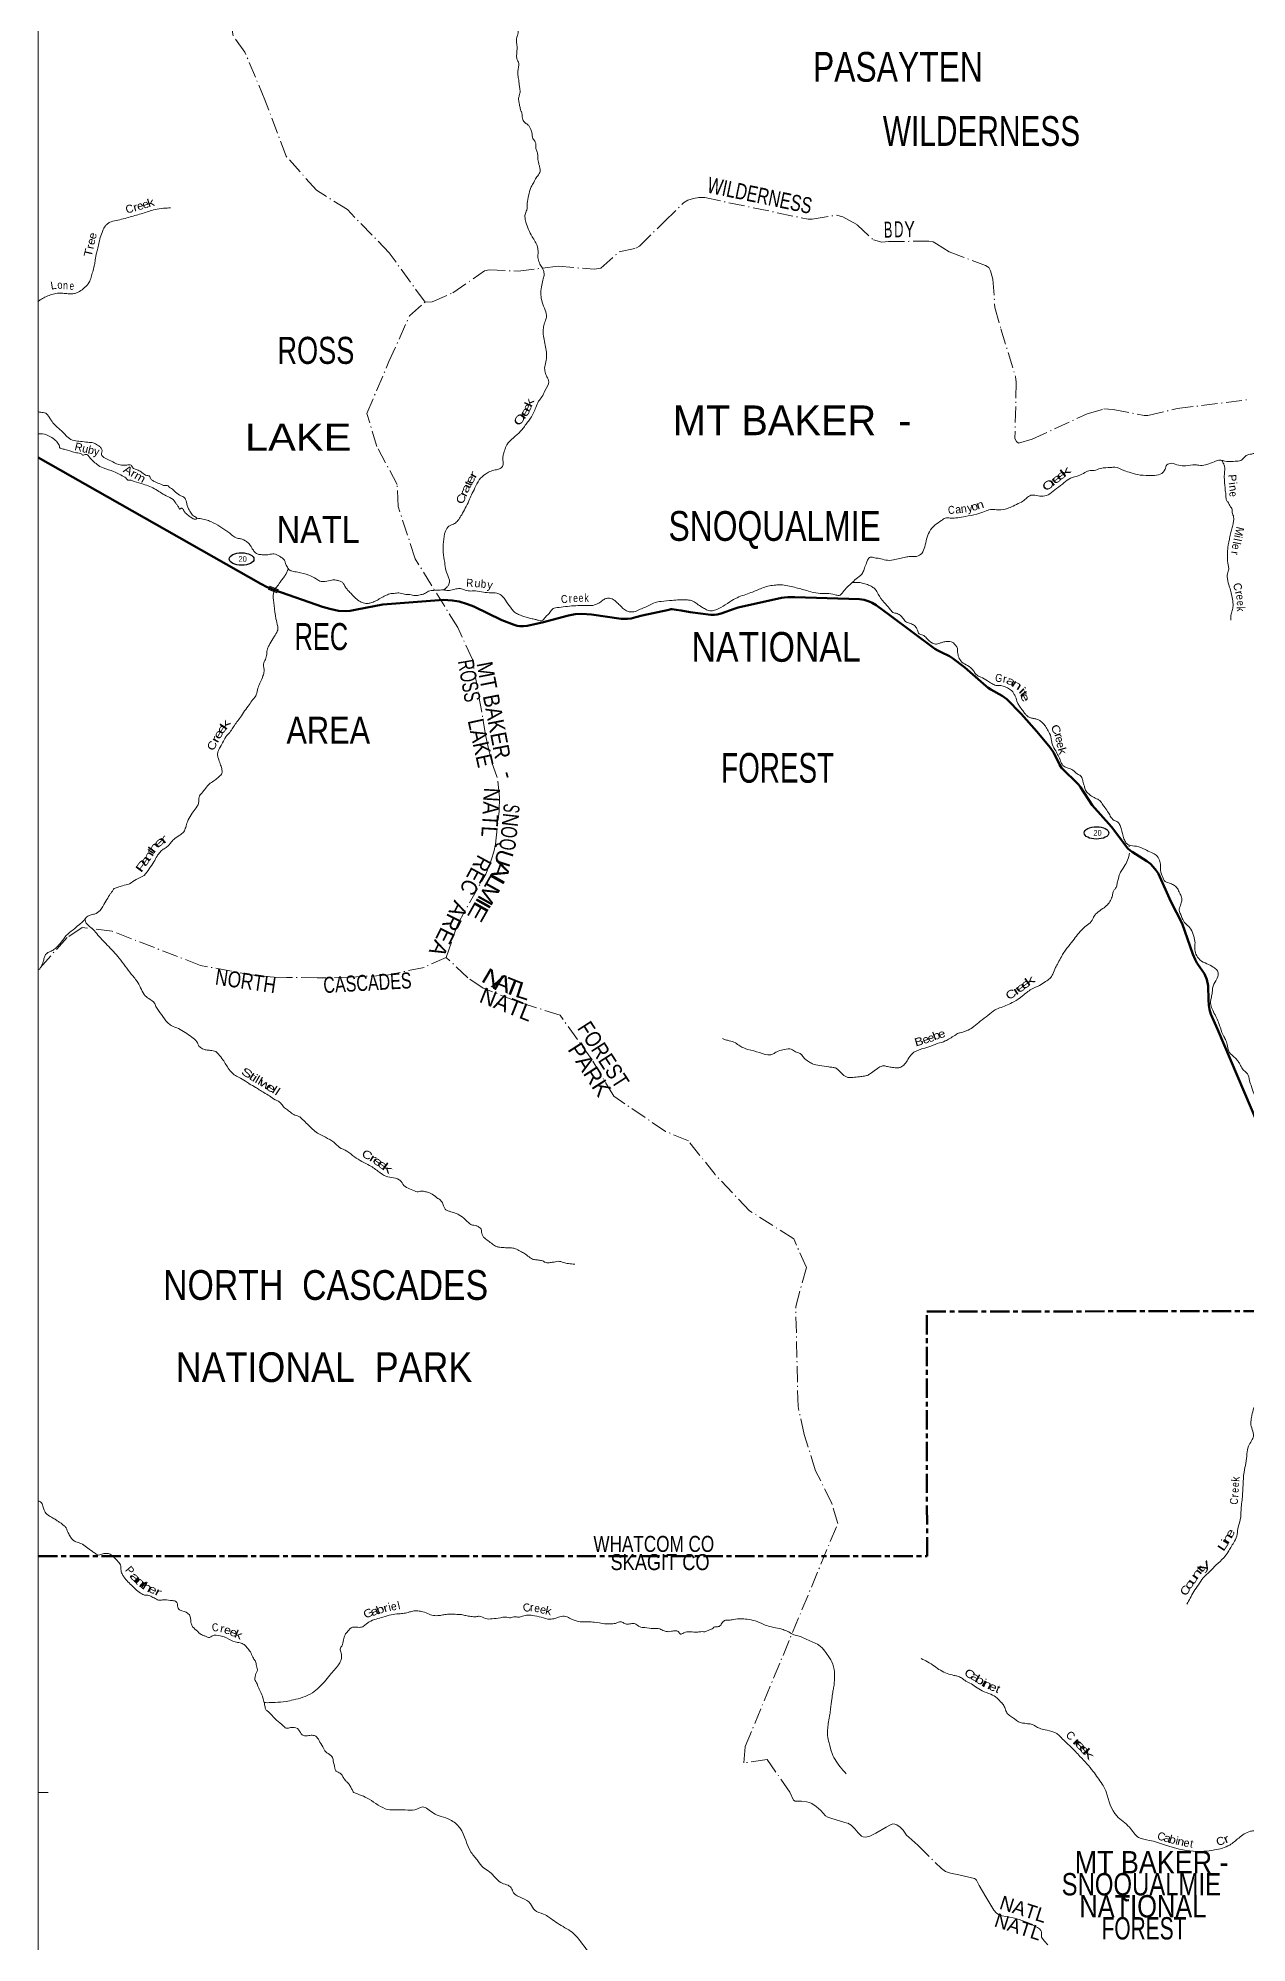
# Model space of a CAD drawing. Header units: feet. Extents: x -2 to 244583, y 367190 to 553316.
# Drawn here: x 0 to 30219, y 409692 to 457309 of the extents above; entities that cross this region are included whole.
import ezdxf
from ezdxf.enums import TextEntityAlignment as Align

# ---------------------------------------------------------------- set-up
doc = ezdxf.new("R2010")
doc.units = ezdxf.units.FT
doc.header["$LTSCALE"] = 80
doc.linetypes.add('DOT_DASHED', pattern=[7.7, 5, -1.2, 0.3, -1.2])
doc.linetypes.add('LONG_DASH_SHORT_DASH', pattern=[9.9, 6, -1.2, 1.5, -1.2])
for name, color, linetype, lineweight in [('11', 7, 'LONG_DASH_SHORT_DASH', 60), ('17', 7, 'Continuous', 25), ('23', 7, 'Continuous', 70), ('39', 7, 'Continuous', 13), ('4', 7, 'Continuous', 13), ('41', 7, 'Continuous', 13), ('44', 7, 'DOT_DASHED', 13), ('59', 7, 'Continuous', 13)]:
    doc.layers.add(name, color=color, linetype=linetype, lineweight=lineweight)
doc.layers.add('12', color=7, linetype='Continuous')

msp = doc.modelspace()

# ---------------------------------------------------------------- linework, layer by layer
at = {"layer": '11'}
msp.add_lwpolyline([(2.57, 419358.51), (22222.89, 419357.99), (22216.11, 425472.28), (30501.68, 425487.74)], dxfattribs=at)
at = {"layer": '17'}
for centre in [(5087.71, 444286.35), (26458.88, 437440)]:
    msp.add_ellipse(centre, major_axis=(309.24, -1), ratio=0.500121, dxfattribs=at)
at = {"layer": '23'}
for points in [[(0, 446825.91), (5565.01, 443665.67), (5727.64, 443587.03), (5920.65, 443508.38), (7112.9, 443088.46), (7294.12, 443040.74), (7510.25, 442992.89), (7673.26, 442985.86), (7799.63, 442993.02), (7968.28, 443025.32), (8619.31, 443150.57), (10138.21, 443262.83), (10353.43, 443253.09), (10527.48, 443222.06), (10737.33, 443160.04), (10890.47, 443096.21), (11595.53, 442759.3), (11900.95, 442639.89), (11977.26, 442616.04), (12039.26, 442606.5), (12134.46, 442604.86), (12225.25, 442616.04), (12600.32, 442702.44), (13257.22, 442876.04), (13429.42, 442904.75), (13589.17, 442916.66), (13830.49, 442898.18), (14579.94, 442794.59), (14733.72, 442792.59), (14829.1, 442802.14), (14944.76, 442831.98), (15102.14, 442877.31), (15767.15, 443019.67), (15815.1, 443030.01), (15853.25, 443030.01), (15953.4, 443020.47), (16078.57, 443002.56), (16297.97, 442962.02), (16821.76, 442889.36), (16903.63, 442888.06), (16978.74, 442896.4), (17080.06, 442926.21), (17402.13, 443043.9), (17502.14, 443071.77), (18584.61, 443313.09), (18659.81, 443325.88), (18743.27, 443330.65), (18920.88, 443336.59), (20537.85, 443281.22), (20652.06, 443267.43), (20773.67, 443229.26), (20847.94, 443193.58), (20950.12, 443133.82), (21296.94, 442877.17), (22416.7, 442045.17), (22489.32, 442001.69), (22571.58, 441959.93), (22786.19, 441859.72), (22861.3, 441810.82), (23170.12, 441573.87), (23697.51, 441106.33), (23751.91, 441062.82), (23816.29, 441022.26), (24097.66, 440867.18), (24157.27, 440829), (24214.78, 440785.85), (24572.7, 440414.63), (24965.46, 439976.24), (25302.4, 439573.46), (25393.63, 439443.96), (25531.93, 439152.87), (25555.78, 439112.31), (25587.38, 439071.16), (26011.64, 438652.4), (26061.29, 438582.62), (26349.81, 438136.16), (26833.29, 437588.68), (27244.2, 437049.46), (27298.27, 437000.14), (27348.34, 436964.35), (27720.87, 436737.31), (27810.94, 436668.49), (27875.32, 436594.53), (27954.01, 436499.09), (27996.93, 436437.05), (28007.92, 436414.28), (28320.25, 435723.58), (28601.22, 435173.6), (28863.17, 434411.36), (28922.12, 434275.37), (28969.81, 434189.47), (28987.21, 434164.44)], [(28987.21, 434164.44), (29158.44, 433918.14), (29217.8, 433774.32), (29246.97, 433617.84), (29260.72, 433268.49), (29265.49, 433130.1), (29284.57, 433029.89), (29317.95, 432910.6), (29486.82, 432531.95), (30487.23, 430185.43)]]:
    msp.add_lwpolyline(points, dxfattribs=at)
at = {"layer": '39'}
msp.add_line((27263.96, 437139.23), (27272.34, 437093.62), dxfattribs=at)
for points in [[(11946.62, 459486.35), (11947.67, 459444.72), (11951.86, 459179.45), (11967.34, 458966.57), (12042.09, 458869.77), (12087.71, 458828.28), (12121.2, 458787.05), (12134.59, 458752.34), (12112.82, 458684), (12064.58, 458608.15), (12042.86, 458541.83), (12030.25, 458430.78), (11995.85, 458340.45), (11965.45, 458248.01), (11957.35, 458157.1), (11963.63, 458076), (11966.32, 458015.21), (11989.15, 457949.93), (11997.94, 457799.94), (11999.81, 457702.74), (11999.98, 457619.74), (12000.83, 457567.09), (12003.47, 457504.28), (11982.33, 457373.18), (11960.38, 457296.74), (11967.46, 457160.97), (11972.71, 457033.32), (11963.07, 456873.62), (11963.73, 456812.88), (11996.31, 456731.19), (12015.32, 456676.12), (12006.99, 456575.09), (11999.52, 456512.51), (11989.26, 456415.57), (12010.82, 456293.64), (12027.48, 456133.36), (12045.35, 456027.7), (12036.35, 455896.33), (12012.1, 455807.8), (12018.39, 455726.69), (12030.78, 455647.47), (12052.93, 455551.84), (12065.78, 455492.86), (12083.35, 455464.13), (12101.87, 455386.8), (12108.1, 455303.67), (12156.55, 455207.46), (12238.18, 455146.95), (12285.55, 455093.27), (12318.4, 455023.71), (12353.45, 454871.12), (12368, 454797.93), (12428.81, 454711.56), (12443.14, 454628.25), (12445.43, 454549.26), (12473.82, 454461.59), (12495.97, 454365.96), (12497.26, 454242.45), (12515.86, 454169.17), (12525.16, 454132.53), (12545.74, 454057.17), (12543.39, 453951.97), (12467.99, 453838.26), (12362.55, 453648.29), (12318.44, 453576.4), (12263.21, 453369.13), (12228.61, 453179.62), (12214.74, 453011.92), (12188.98, 452945.69), (12170.58, 452846.91), (12195.82, 452708.7), (12351.63, 452344.94), (12485.51, 452086.92), (12498.71, 451953.03), (12495.91, 451827.59), (12531.27, 451689.16), (12591.63, 451582.57), (12639.76, 451472.19), (12647.7, 451374.85), (12618.82, 451260.11), (12582.66, 451090.88), (12570.05, 450888.74), (12600.46, 450709.93), (12674.92, 450509.91), (12705.37, 450333.13), (12661.7, 450190.38), (12630.49, 450061.52), (12629.07, 449907.71), (12693.85, 449545.97), (12712.21, 449371.48), (12694.62, 449218.03)], [(-0.01, 450728.57), (5.09, 450729.26), (12.96, 450733.85), (54.92, 450764.01), (172.35, 450833.51), (311.22, 450889.13), (443.61, 450926.68), (615.74, 450930.97), (753.12, 450919.83), (829.94, 450916.1), (913.2, 450928.42), (1031.61, 450974.38), (1161.32, 451072.72), (1275.61, 451205.81), (1327.01, 451332.2), (1364.38, 451464.97), (1404.18, 451615.9), (1424.97, 451730.82), (1437.16, 451823.66), (1455.25, 451908.28), (1486.14, 452022.97), (1515.79, 452172.11), (1551.5, 452321.11), (1616.12, 452495.79), (1681.5, 452613.77), (1731.18, 452663.27), (1792.82, 452704.41), (1951.65, 452747.45), (2303.87, 452840.86), (2611.41, 452927.16), (2923.22, 453023.48), (3136.44, 453055.19), (3308.75, 453067.57)], [(12694.62, 449218.03), (12662.63, 449054.77), (12688.01, 448922.64), (12720.64, 448842.97), (12766.48, 448720.5), (12666.24, 448491.96), (12594.03, 448339.72), (12512.69, 448232.22), (12442.41, 448075.88), (12313, 447809.53), (12237.91, 447709.98), (12077.35, 447498.98), (11883.08, 447319.08), (11717.23, 447142.6), (11661.38, 446998.09), (11628.5, 446885.46), (11616.44, 446798.69), (11626.32, 446697.26), (11610.03, 446602.48), (11531.76, 446541.47), (11429.93, 446513.36), (11291.38, 446471.9), (11184.79, 446411.51), (11029.72, 446265.15), (10919.96, 446063.14), (10831.11, 445891.02), (10771.13, 445742.56), (10677.87, 445554.35), (10589.24, 445392.35), (10515.82, 445276.58), (10430.8, 445185.35), (10330.63, 445141.01), (10267.16, 445108), (10183.34, 444980.31), (10134.98, 444718.24), (10124.97, 444451.26), (10163.91, 444201.42), (10195.94, 444004.36), (10260.78, 443826.82), (10285, 443733.17), (10258.51, 443634.57), (10212.74, 443578.9), (10137.67, 443513.8)], [(93.79, 447952.77), (34.95, 447960.23), (-0.02, 447968.73)], [(0.01, 447417.4), (114.18, 447415.9), (306.88, 447344.83), (436.38, 447252.89), (509.24, 447162.21), (534.27, 447104.98), (537.68, 447076.57), (577.51, 447047.35), (670.16, 447027.08), (925.53, 446952.59), (1058.45, 446923.33), (1090.46, 446906.43), (1114.19, 446881.61), (1152.81, 446888.85), (1197.58, 446900.01), (1233.77, 446889.08), (1283.07, 446831.31), (1368.16, 446744.41), (1475.32, 446648.92), (1625.18, 446562.61), (1888.33, 446473.79), (2166.44, 446329.98), (2212.2, 446294.55), (2239.75, 446259.53), (2304.57, 446262.14), (2346.78, 446249.06), (2581.83, 446170.98), (2910.92, 446044.26), (3198.47, 445869.88), (3376.43, 445772.82), (3460.79, 445653.55), (3506, 445593.84), (3525.33, 445552.93), (3547.22, 445536.25), (3578.02, 445555.81), (3625.89, 445524.39), (3680.67, 445440.18), (3760.19, 445375.67), (3837.82, 445317.27), (3926.06, 445280.9), (3970.74, 445288.01), (3963.37, 445320.56), (3909.39, 445350.1), (3826.23, 445432.91), (3759.85, 445541.66), (3706.87, 445706.8), (3688.18, 445776.03), (3662.79, 445817.08), (3568.8, 445867.74), (3437.32, 445961.75), (3332.05, 446051.12), (3278.15, 446084.7), (3250.47, 446113.66), (3133.41, 446128.39), (3065.22, 446156.22), (2924.88, 446216.01), (2850.98, 446260.15), (2825.14, 446280.97), (2803.52, 446309.79), (2790.31, 446352.59), (2719.96, 446374.39), (2596.17, 446450), (2502.26, 446504.71), (2405.98, 446543.28), (2372.04, 446564.28), (2342.69, 446609.46), (2324.94, 446630.1), (2215.79, 446636.56), (1961.45, 446666.49), (1773.33, 446761.75), (1645.22, 446825.31), (1588, 446891.36), (1593.5, 446956.01), (1594.94, 447020.75), (1575.48, 447055.6), (1549.91, 447088.55), (1484.19, 447136.56), (1376.09, 447189.56), (1242.84, 447204.66), (1059.17, 447226.95), (905.79, 447246.54), (747.7, 447326.96), (648.77, 447428.34), (509.97, 447556.92), (418.72, 447639.91), (328.15, 447753.25), (279.26, 447829.23), (224.24, 447903.32), (190.49, 447932.41), (129.32, 447948.43), (93.79, 447952.77)], [(27547.43, 446380.9), (27859.05, 446378.05), (28051.95, 446406.16), (28174.15, 446530.98), (28221.19, 446643.29), (28268.35, 446670.59), (28333.31, 446679.27), (28516.4, 446630.68), (28690.19, 446618.73), (28921.48, 446643.97), (29054.67, 446626.85), (29221.14, 446649.47), (29402.85, 446720.34), (29517.04, 446758.3), (29720.72, 446725.44), (29927.28, 446730.99), (30063.36, 446752.26), (30164.52, 446841.11), (30242.61, 446894.04), (30360.53, 446917.74), (30433.85, 446938.38), (30464.17, 446943.49)], [(29596.22, 446753.83), (29638.4, 446664.52), (29661.1, 446593.17), (29663.2, 446506.08), (29659.68, 446439.36), (29652.03, 446368.68), (29655.84, 446267.39), (29656.37, 446200.57), (29663.28, 446147.79), (29671.91, 446080.8), (29683.49, 445965.17), (29694.27, 445904.2), (29694.75, 445835.37), (29703.51, 445774.45), (29738.57, 445712.94), (29769.85, 445663.67), (29808.77, 445593.98), (29838.12, 445548.8), (29851.33, 445506), (29852.13, 445451.33), (29871.09, 445394.23), (29887.9, 445331.1), (29888.52, 445268.34), (29872.01, 445163.45), (29843, 445042.64), (29809.8, 444915.85), (29780.34, 444774.8), (29757.99, 444680.16), (29735.57, 444492.41), (29734.34, 444346.69), (29739.09, 444196.79), (29757.42, 444111.37), (29761.27, 444012.1), (29741.66, 443949.78), (29732.25, 443800.2), (29786.16, 443586.46), (29858.41, 443287.3), (29872.72, 443112.9), (29854.01, 442999.96), (29836.29, 442931.53), (29818.93, 442879.28), (29813.98, 442838.91), (29817.17, 442800.38), (29820.22, 442755.78)], [(13863.86, 443125.54), (13992.39, 443171.28), (14086.8, 443229.91), (14171.14, 443290.79), (14252.51, 443309.23), (14377.25, 443276.11), (14452.77, 443213.71), (14541.99, 443130.76), (14637.1, 443039.59), (14730.91, 442980.83), (14823.65, 442964.61), (14953.66, 442986.02), (15080.48, 443045.96), (15284.76, 443130.49), (15423.99, 443202.31), (15572.25, 443225.34), (15850.16, 443253.59), (16034.6, 443265.7), (16212.71, 443265.8), (16303.56, 443255.69), (16369.87, 443233.98), (16475.59, 443164.83), (16589.22, 443087.42), (16681.14, 443034.78), (16789.43, 442989.87), (16878.66, 442998.01), (17121.92, 443105.98), (17345.77, 443250.81), (17519.75, 443338.05), (17860.51, 443462.07), (18130.12, 443571.48), (18280.9, 443616.72), (18443.23, 443635.38), (18528.42, 443643.62), (18611.31, 443639.76), (18947.73, 443569.55), (19259.57, 443485.72), (19501.19, 443429.76), (19924.01, 443395.37), (20022.15, 443375.71), (20127.35, 443464.47), (20227.16, 443583.71), (20357.41, 443706.32), (20485.41, 443818.87), (20617.81, 443947.51), (20656.71, 444057.98), (20710.32, 444192.41), (20746.74, 444282.7), (20800.42, 444330.09), (20915.5, 444317.42), (21028.51, 444302.77), (21189.49, 444260.74), (21381.84, 444264.57), (21687.04, 444336.76), (21804.69, 444348.32), (21962.66, 444352.92), (22089.84, 444429.04), (22166.42, 444595.35), (22211.17, 444786.66), (22279.98, 444967.32), (22419.27, 445132.24), (22581.83, 445252.12), (22678.22, 445308.68), (22803.73, 445309.95), (23177.03, 445350.26), (23467.8, 445410.61), (23661.52, 445475.15), (23808.3, 445522.5), (23957.99, 445519.18), (24176.92, 445534.57), (24297.22, 445574.42), (24458.84, 445651.8), (24620.59, 445735.26), (24711.36, 445812.19), (24818.14, 445880.67), (24921.4, 445882.43), (25086.78, 445856.5), (25251.58, 445895.36), (25414.11, 446013.21), (25605.58, 446158.76), (25766.31, 446286.77), (25953.96, 446351.44), (26133.78, 446428.42), (26266.81, 446494.3), (26402.52, 446499.39), (26559.55, 446552.59), (26821.14, 446575.13), (26916.4, 446581.12), (27143.32, 446501.19), (27324.16, 446442.53), (27547.43, 446380.9)], [(3973.79, 445305.26), (4049.9, 445298.4), (4192.9, 445266.89), (4319.39, 445221.58), (4545.31, 445097.15), (4740.8, 444969.34), (4838.25, 444892.28), (4951.93, 444816.89), (5058.69, 444794.28), (5141, 444764.12), (5228.78, 444707.52), (5313.87, 444620.62), (5354.68, 444544.82), (5411.62, 444466.64), (5457.2, 444423.12), (5541.71, 444401), (5666.95, 444390.13), (5772.37, 444397.92), (5896.22, 444415.42), (6032.55, 444357.74), (6122.27, 444297.05), (6165.65, 444245.48), (6182.31, 444176.29), (6230.9, 444086.15), (6266, 444026.67), (6335.99, 443988.68), (6495.21, 443958.84), (6764.74, 443884.04), (6952.95, 443792.83), (7044.78, 443736.14), (7174.11, 443727.2), (7340.81, 443759.95), (7444.06, 443761.71), (7520.53, 443741.79), (7584.72, 443716.08), (7634.25, 443668.43), (7683.02, 443586.38), (7738.03, 443512.29), (7815.16, 443431.63), (7884.38, 443359.25), (7993.51, 443261.7), (8049.34, 443224.02), (8157.72, 443183.16), (8232.47, 443177.46), (8317.8, 443191.76), (8430.05, 443233.81), (8530.44, 443288.26), (8655.47, 443358.36), (8761.74, 443404.59), (8818.79, 443421.54), (8903.94, 443427.75), (9017.58, 443441.43), (9162.55, 443407.85), (9291.88, 443398.91), (9428.9, 443371.58), (9548.7, 443389.17), (9656.73, 443423.21), (9761.26, 443481.62), (9891.26, 443503.03), (10049.32, 443511.68), (10126.28, 443514.02), (10253.5, 443501.08), (10387.6, 443524.42), (10505.52, 443548.13), (10608.46, 443535.72), (10747.14, 443492.17), (10882.67, 443489.16), (11086.67, 443470.47), (11272.28, 443444.09), (11383.63, 443445.68), (11464.36, 443435.79), (11572.52, 443384.81), (11712.39, 443213.7), (11844.04, 443036.7), (11913.07, 442956.23), (12009, 442901.47), (12117.38, 442860.61), (12225.84, 442823.8), (12350.68, 442794.72), (12447.32, 442772.33), (12521.72, 442750.44), (12584.29, 442742.98), (12617.02, 442758.45), (12702.18, 442855.75), (12774.56, 442924.99), (12847.67, 443026.61), (12901.04, 443059.84), (12974.18, 443072.39), (13181.19, 443098.16), (13598.73, 443125.35), (13863.86, 443125.54)], [(-0.07, 434015.62), (42, 434045.53), (81.71, 434101.33), (128.92, 434221.74), (151.28, 434316.38), (187.48, 434396.55), (228.88, 434438.14), (304.64, 434476.94), (394.73, 434523.53), (483.52, 434602.53), (608.29, 434751.58), (741.42, 434912.59), (918.55, 435050.36), (1059.01, 435176.8), (1145.69, 435251.8), (1193.66, 435315.51), (1304.57, 435387.95), (1408.33, 435411.97), (1549.99, 435501.94), (1619.05, 435603.65), (1720.09, 435777.51), (1804.12, 435915.32), (1847.91, 435973.05), (1883.62, 436030.96), (1981.85, 436079.39), (2112.26, 436119.01), (2281.38, 436169.92), (2453.8, 436277.43), (2650.35, 436378.33), (2779.57, 436545.5), (2896.78, 436719.01), (2974.84, 436861), (3035.32, 436940.63), (3107.84, 437015.95), (3198.2, 437074.67), (3280.83, 437149.76), (3307.99, 437187.62), (3392.97, 437276.82), (3543.13, 437384.83), (3640.06, 437465.67), (3689.12, 437577.94), (3730.76, 437720.74), (3827.75, 437894.7), (3928.02, 438034.17), (4010.35, 438186.19), (4023.85, 438337.7), (4092.87, 438437.38), (4182.39, 438548.76), (4302.75, 438681.71), (4419.82, 438758.06), (4518.86, 438842.91), (4595.74, 438932.29), (4595.57, 439015.29), (4563.9, 439137.45), (4518.2, 439265.98), (4489.98, 439361.75), (4496.33, 439464.84), (4553.71, 439587.05), (4631.81, 439731.06), (4717.96, 439872.87), (4813.5, 439982.08), (4888.9, 440095.79), (5056.07, 440330.95), (5162.81, 440488.5), (5277.65, 440645.86), (5367.53, 440773.42), (5427.82, 440844.96), (5468.33, 440937.17), (5506.25, 441094.22), (5561.56, 441214.45), (5621.55, 441362.91), (5648.49, 441481.74), (5640.59, 441581.11), (5634.31, 441662.21), (5683.46, 441778.53), (5714.58, 441903.34), (5735.91, 442042.54), (5774.27, 442128.73), (5866.89, 442288.61), (5927.77, 442386.45), (5989.29, 442512.61), (5989.21, 442599.66), (5945, 442794.96), (5903.78, 443123.8), (5879.27, 443385.47), (5891.14, 443464.15), (5912.64, 443520.35), (5983.59, 443615.94), (6071.27, 443735.45), (6135.87, 443819.03), (6188.21, 443896.82)], [(6188.21, 443896.82), (6226.39, 443974.92), (6249.68, 444020.96), (6258.3, 444038)], [(20352.05, 443701.47), (20381.59, 443701.74), (20496.95, 443701.21), (20603.89, 443686.69), (20730.52, 443647.45), (20850.72, 443592.16), (20924.21, 443529.8), (21004.52, 443410.62), (21147.54, 443198.96), (21281.93, 443054.28), (21368.72, 442953.17), (21475.3, 442922.47), (21571.14, 442863.67), (21649.88, 442764.76), (21731.38, 442698.18), (21831.8, 442663.57), (21929.7, 442606.75), (21980.22, 442512.51), (22024.66, 442418.42), (22119.14, 442386.25), (22212.37, 442309.93), (22357.42, 442184.33), (22456.05, 442159.88), (22519.12, 442174.67), (22596.62, 442201.3), (22639.42, 442214.52), (22755.04, 442226.12), (22827.69, 442216.42), (22925.27, 442145.43), (22974.26, 442073.5), (22987.96, 441961.86), (23015.41, 441831.71), (23091.68, 441712.61), (23237.89, 441623.06), (23381.98, 441495.86), (23447, 441401.11), (23566.92, 441333.67), (23736.97, 441244.89), (23838.69, 441177.86), (23946.89, 441128.91), (24039.9, 441124.82), (24150.75, 441104.15), (24258.81, 441049.12), (24354.42, 440980.2), (24393.43, 440914.56), (24436.4, 440844.79), (24483.62, 440693.95), (24532.34, 440609.88), (24616.84, 440496.67), (24675.72, 440414.4), (24733.16, 440358.47), (24815.15, 440314.15), (24897.78, 440298.15), (24978.24, 440276.12), (25038.38, 440250.5), (25119.88, 440183.92), (25182.94, 440107.63), (25247.12, 439990.82), (25286.17, 439927.21), (25336.72, 439743.91), (25358.69, 439640.19), (25439.39, 439490.35), (25498.71, 439371.63), (25562.28, 439235.96), (25596.79, 439155.17), (25700.26, 439075.96), (25806.84, 439045.26), (25924.3, 438957.64), (25978.01, 438915.96), (26057.89, 438867.64), (26093.3, 438822.32), (26119.63, 438732.67), (26155.31, 438608.4), (26187.44, 438506.48), (26264.3, 438413.69), (26363.95, 438344.68), (26445.99, 438302.38), (26512.06, 438270.55), (26602.9, 438169.35), (26667.53, 438072.78), (26757.69, 437941.23), (26820.07, 437834.59), (26879.27, 437766.48), (26971.37, 437721.93), (27036.59, 437651.66), (27076.86, 437551.58), (27145.96, 437292.98), (27196.34, 437192.67), (27259.94, 437140.66), (27457.51, 437105.92), (27672.24, 437024.24)], [(27281.81, 436931.96), (27274.61, 436891.36), (27216.1, 436718.57), (27127.61, 436562.64), (27056.39, 436454.91), (27008.45, 436302.14), (26975.62, 436191.53), (26955.11, 436088.75), (26915.32, 436028.91), (26877.46, 435964.97), (26855.28, 435878.42), (26812.02, 435753.88), (26730.5, 435638.28), (26617.16, 435547.68), (26466.96, 435437.65), (26383.6, 435330.19), (26349.56, 435256.05), (26231.59, 435139.23), (26114.02, 435040.63), (25870.65, 434746.44), (25720.7, 434557.46), (25645.52, 434453.86), (25582.35, 434343.93), (25500.02, 434191.92), (25436.62, 434071.87), (25364.18, 433909.51), (25295.02, 433803.76), (25188.02, 433725.16), (25036.07, 433627.32), (24831.56, 433532.66), (24607.17, 433363.55), (24391.47, 433220.57), (24231.78, 433139.09), (24076.59, 433077.75), (23923.38, 433014.35), (23746.29, 432878.6), (23554.81, 432733.05), (23396.02, 432600.95), (23250.31, 432511.06), (23119.67, 432461.33), (23054.53, 432444.55), (23011.82, 432435.38), (22915.44, 432378.81), (22790.27, 432302.64), (22679.59, 432240.32), (22479.76, 432173.9), (22267.44, 432091.56), (22067.79, 432033.24), (21846.65, 431918.71), (21746.34, 431777.21), (21662.66, 431655.59), (21570, 431584.77), (21494.7, 431566.2), (21359.35, 431577.29), (21236.36, 431598.24), (21141.64, 431616.53), (21072.55, 431603.89), (20972.02, 431543.37), (20834.23, 431445.21), (20786.84, 431407.8), (20709.16, 431373.08), (20656.24, 431360.09), (20534.51, 431346.59), (20366.06, 431326.03), (20244.69, 431328.72), (20116.8, 431402.4), (20009.92, 431510.03), (19948.2, 431555.93), (19873.81, 431577.82), (19764.8, 431590.36), (19538.95, 431627.75), (19355.68, 431668.25), (19261.83, 431724.98), (19150.4, 431810.44), (19083.52, 431896.94), (19049.67, 431921.98), (18961.39, 431956.33), (18859.58, 432019.31), (18789.23, 432041.11), (18620.74, 432018.53), (18467.84, 431969.29), (18373.52, 431914.7), (18314.41, 431895.77), (18034.26, 431948.53), (17744.59, 432027.82), (17544.15, 432115.26), (17430.52, 432192.67), (17279.93, 432246.61), (17183.24, 432266.97), (17111.05, 432296.91)], [(27672.24, 437024.24), (27836.49, 436947.73), (27954.4, 436880.34), (28032.69, 436761.2), (28057.94, 436623), (28081.61, 436407.89), (28119.75, 436327.33), (28148.74, 436248.53), (28282.96, 436186.85), (28387.16, 436140.01), (28482.31, 436050.86), (28538.4, 435934.24), (28584.73, 435834.02), (28593.49, 435773.1), (28584.14, 435716.63), (28547.21, 435604.1), (28530.11, 435472.9), (28575.3, 435377.57), (28613.44, 435271.57), (28703.23, 435159.36), (28815.83, 435035.41), (28892.81, 434857.6), (28921.51, 434693), (28916.5, 434559.51), (28946.09, 434406.61), (29045.57, 434267.19), (29217.46, 434170.27), (29379.51, 434085.71), (29480.69, 433994.4), (29496.45, 433884.75), (29442.71, 433744.24), (29361.73, 433561.83), (29348.67, 433414.45), (29323.25, 433312.69), (29315.91, 433141.81), (29363.5, 433007.16), (29445.02, 432851.51), (29558, 432563.59), (29642.21, 432347.16), (29692.64, 432248.88), (29732.09, 432112.38), (29783.09, 431949.32), (29904, 431835.31), (29988.95, 431742.33), (30045.76, 431658.08), (30105.94, 431543.39), (30189.14, 431462.6), (30230.67, 431419.18), (30283.6, 431252.02), (30336.67, 431090.93), (30405.11, 430893.06), (30449.78, 430809.08), (30486.54, 430762.91)], [(3677.78, 432452.88), (3511.92, 432547.65), (3329.46, 432624.56), (3239.92, 432693.34), (3084.68, 432901.23), (2943.51, 433104.75), (2903.01, 433194.72), (2797.56, 433276), (2680.25, 433369.69), (2582.45, 433521.65), (2493.28, 433697.7), (2330.04, 433909.82), (2029.26, 434307.15), (1726.99, 434637.73), (1464.23, 434924.92), (1347.68, 435053), (1244.39, 435140.3), (1195.22, 435204.15), (1174.37, 435267.36), (1171.87, 435285.9)], [(13418.97, 426662.34), (13257.28, 426672), (13134.47, 426701.03), (12999.52, 426730.34), (12932.45, 426717.65), (12822.8, 426701.86), (12735.59, 426693.68), (12661.15, 426713.54), (12607.21, 426745.1), (12562.89, 426754.18), (12455.95, 426768.7), (12363.25, 426786.94), (12303.24, 426818.64), (12187.86, 426908.23), (12081.96, 426969.28), (11959.92, 427032.71), (11869.52, 427063.06), (11796.83, 427070.74), (11681.48, 427071.27), (11574.35, 427077.69), (11509.76, 427085.2), (11437.38, 427107.04), (11333.82, 427182.21), (11218.3, 427265.74), (11136.94, 427338.39), (11097.89, 427402.01), (11085.04, 427460.99), (11072.55, 427536.16), (10999.06, 427598.52), (10930.87, 427626.35), (10858.23, 427636.05), (10778.3, 427682.36), (10679.24, 427777.66), (10519.98, 427896.57), (10423.74, 427937.17), (10283.04, 427980.77), (10210.81, 428008.68), (10155.48, 428068.61), (10128.74, 428140.05), (10080.29, 428236.26), (9996.82, 428304.91), (9849.3, 428405.34), (9783.36, 428443.24), (9680.73, 428469.81), (9590.02, 428485.99), (9474.3, 428470.33), (9406.02, 428494.11), (9247.61, 428560.37), (9116.23, 428658.42), (9083.19, 428719.88), (9027.59, 428767.67), (8838.66, 428826.51), (8653.59, 428877.17), (8603.7, 428908.64), (8522.02, 428967.12), (8286.8, 429128.2), (7911.02, 429338.95), (7717.96, 429484.92), (7535.91, 429580.04), (7388.97, 429706.78), (7185.31, 429830.72), (6985.32, 429938.39), (6862.03, 430036.26), (6735.18, 430156.47), (6610.41, 430278.66), (6544.96, 430338.82), (6420.49, 430384.08), (6310.77, 430455.34), (6207.3, 430534.55), (6117.98, 430613.45), (6037.22, 430712.4), (5923.18, 430771.61), (5781.58, 430865.84), (5645.84, 430949.81), (5530, 431019.18), (5436.19, 431077.93), (5280.35, 431168.43), (5182.58, 431231.32), (5022.83, 431327.98), (4902.85, 431393.38), (4774.35, 431529.83), (4619.79, 431768.06), (4507.65, 431912.24), (4440.22, 431974.46), (4311.35, 432003.64), (4202.33, 432016.17), (4107.89, 432046.6), (4022.35, 432113.27), (3969.99, 432215.64), (3841.08, 432333.88), (3677.78, 432452.88)], [(28717.97, 418161.7), (28800.26, 418311.69), (28890.9, 418473.64), (29006.01, 418643.15), (29127.27, 418816.57), (29288.72, 418976.96), (29454.26, 419139.27), (29640.44, 419319.35), (29753.02, 419466.65), (29818.31, 419580.58), (29889.76, 419698.43), (29964.27, 419862.76), (29994.68, 420046.29), (30064.04, 420342.31), (30071.66, 420502.06), (30105.55, 420841.38), (30122.5, 421146.66), (30147.67, 421457.83), (30193.28, 421687.58), (30220.64, 421915.71), (30255.28, 422107.24), (30337.3, 422245.09), (30380.42, 422363.57), (30351.72, 422528.16), (30316.76, 422684.8), (30336.16, 422828.09), (30376.78, 423015.45), (30448.33, 423228.43), (30470.5, 423314.98), (30496.57, 423342.19)], [(-0.04, 420740.66), (24.87, 420732.46), (88.22, 420690.47), (125.68, 420584.67), (162.03, 420490.75), (193.09, 420431.36), (262.71, 420377.19), (334.59, 420333.09), (424.53, 420282.51), (490.2, 420232.48), (560.19, 420194.49), (629.77, 420138.3), (687.31, 420086.42), (722.27, 420020.87), (752.83, 419939.22), (807.44, 419846.92), (868.38, 419766.63), (946.28, 419720.37), (1070.8, 419677.12), (1210.46, 419586.99), (1347.78, 419482.73), (1433.49, 419424.16), (1469.36, 419399.07), (1515.66, 419387.92), (1564.62, 419405.06), (1619.6, 419420.03), (1706.81, 419428.22), (1803.51, 419407.86), (1896.91, 419330.9), (2003.7, 419219.22), (2066.09, 419112.58), (2072.37, 419031.47), (2079.1, 418970.6), (2098.25, 418921.59), (2145.03, 418841.61), (2360.38, 418606.08), (2457.42, 418510.81), (2594.92, 418414.65), (2687.34, 418384.27), (2743.98, 418383.01), (2840.31, 418346.46), (2956.24, 418281.14), (3010.36, 418257.68), (3056.93, 418258.67), (3166.44, 418268.39), (3356.23, 418247.99), (3454.81, 418221.52), (3476.3, 418186.63), (3485.69, 418154.03), (3492.24, 418085.06), (3519.43, 418033.86), (3595.49, 417995.74), (3781.36, 417890.41), (3813.62, 417794.55), (3825.2, 417678.92), (3861.78, 417595.11), (3984.76, 417483.08), (4042.16, 417425.13), (4136.24, 417378.51), (4204.43, 417350.69), (4258.51, 417325.2), (4317.63, 417344.13), (4360.74, 417371.51), (4452.04, 417381.64), (4711.64, 417315.16), (4926.01, 417217.29), (5048.91, 417192.3), (5153.2, 417149.51), (5242.06, 417050.38), (5324.49, 416935.19), (5382.33, 416806.39), (5433.3, 416732.39), (5461.11, 416618.41), (5476.28, 416482.45), (5444.54, 416420.41), (5424.48, 416337.86), (5421.14, 416279.23), (5473.32, 416168.77), (5502.04, 416095.26), (5559.96, 415970.5), (5619.37, 415821.41), (5649.03, 415699.3), (5675, 415593.47), (5689.73, 415528.37), (5749.24, 415474.42), (5877.79, 415340), (6044.51, 415192.58), (6112.07, 415136.43), (6205.47, 415059.47), (6311.02, 415073.32), (6484.68, 415055.3)], [(10583.89, 417897.56), (10430.28, 417907.04), (10300.86, 417911.93), (10167.03, 417900.72), (10061.34, 417880.8), (9919.51, 417873.82), (9774.54, 417907.4), (9622.11, 417969.48), (9491.03, 417990.6), (9389.84, 417990.82), (9288.06, 417964.73), (9147.66, 417931.41), (9017.88, 417920.11), (8827.05, 417893.98), (8621.38, 417837.81), (8454.28, 417786.86), (8272.57, 417715.99), (8200.45, 417658.89), (8116.07, 417595.98), (7992.31, 417582.53), (7856.68, 417581.49), (7741.14, 417482.84), (7674.33, 417391.2), (7635.2, 417270.62), (7591.17, 417111.68), (7555.65, 417061.86), (7569.66, 416964.39), (7585.56, 416860.8), (7566.85, 416747.86), (7505.83, 416643.95), (7407.9, 416518.6), (7289.57, 416385.6), (7158.37, 416220.49), (7025.74, 416081.74), (6856.74, 415945.81), (6617.39, 415831.69), (6385.24, 415768.01), (6198.14, 415727.62), (5922.39, 415705.39), (5723.87, 415697.65), (5648.98, 415699.45)], [(20201.6, 413917.38), (20089.15, 414047.4), (19953.64, 414232.58), (19848.65, 414425.18), (19775.64, 414689.95), (19733.18, 414873.07), (19741.39, 415059.11), (19759.12, 415218.63), (19791.55, 415402.12), (19810.95, 415545.41), (19842.63, 415785.59), (19864.54, 415951.09), (19887.48, 416072.03), (19911.25, 416320.48), (19899.68, 416527.21), (19868.28, 416661.5), (19747.47, 416870.65), (19669, 416981.7), (19516.58, 417134.87), (19370.49, 417208.95), (19218.19, 417277.1), (19027.74, 417358.24), (18888.88, 417393.71), (18769.04, 417465.18), (18652.71, 417512.29), (18536.19, 417551.31), (18336.69, 417590.14), (18177.88, 417638.2), (17973.35, 417723.7), (17772.14, 417776.74), (17594.4, 417792.82), (17379.47, 417775.32), (17269.83, 417759.53), (17203.07, 417761.01), (17123.32, 417724.32), (17064.69, 417636.55), (17023.51, 417605.07), (16942.32, 417594.73), (16895.57, 417585.64), (16850.02, 417540.09), (16784.75, 417517.25), (16666.29, 417469.27), (16597.55, 417472.82), (16490.07, 417463.05), (16299.92, 417467.27), (16139.43, 417440.46), (16055.85, 417413.97), (15998.59, 417477.99), (15940.24, 417493.46), (15834.74, 417481.62), (15757.59, 417471.19), (15652.81, 417491.73), (15588.57, 417515.42), (15538.59, 417542.84), (15380.89, 417550.38), (15166.87, 417573.34), (15033.86, 417598.56), (14946.16, 417659.2), (14845.29, 417673.58), (14731.69, 417661.93), (14681.25, 417669.12), (14603.22, 417709.31), (14512.23, 417713.35), (14465.16, 417690.1), (14337.22, 417670.67), (14161.18, 417672.55), (13904.95, 417708.59), (13743.21, 417716.22), (13551.08, 417722.5), (13349.92, 417777.57), (13223.83, 417841.09), (13151.41, 417860.91), (13011.15, 417833.65), (12921.47, 417805.28), (12795.5, 417783.78), (12577.98, 417831.11), (12356.41, 417878.52), (12239.17, 417885.17), (12107.05, 417859.76), (12005.31, 417835.7), (11914.46, 417845.81), (11812.68, 417819.73), (11685.6, 417838.74), (11555.68, 417821.37), (11352.67, 417793.48), (11182.84, 417801.29), (11030.27, 417857.3), (10949.08, 417846.96), (10815.66, 417853.96), (10694.65, 417872.84), (10583.89, 417897.56)], [(22075.39, 416798.83), (22235.55, 416720.38), (22407.08, 416607.27), (22556.62, 416506.8), (22726.9, 416428.13), (22893.8, 416379.9), (22984.43, 416359.67), (23086.65, 416314.9), (23164.27, 416256.5), (23296.25, 416184.75), (23431.91, 416096.73), (23599.62, 415993.82), (23816.24, 415906.03), (23972.03, 415813.51), (24088.67, 415689.48), (24153.57, 415605.05), (24195.59, 415492.78), (24256.27, 415400.35), (24361.85, 415325.14), (24439.57, 415270.79), (24531.31, 415210.05), (24638.03, 415185.42), (24771.22, 415168.3), (24875.92, 415143.71), (24935.84, 415107.97), (25031.85, 415057.26), (25172.69, 415019.73), (25393.98, 414960.17), (25466.13, 414928.21), (25541.46, 414857.72), (25814.88, 414594.59), (26046.32, 414354.65), (26375.91, 413978.94), (26599.52, 413660.23), (26679.47, 413524.86), (26699.98, 413467.75)], [(6484.68, 415055.3), (6537.67, 414981.26), (6632.5, 414877.95), (6737.61, 414871.57), (6855.25, 414883.13), (6943.72, 414856.88), (7022.37, 414753.93), (7115.9, 414591.94), (7192.03, 414466.78), (7315.6, 414381.05), (7343.29, 414352.09), (7379.37, 414246.04), (7417.74, 414060.98), (7440.61, 413997.72), (7504.48, 413957.85), (7584.13, 413899.41), (7633.08, 413825.45), (7689.98, 413745.24), (7751.42, 413687.2), (7802.3, 413609.16), (7849, 413525.13), (7889.78, 413453.14)], [(7889.78, 413453.14), (8272.73, 413284.91), (8737.69, 413029.73), (9179.66, 413019.25), (9419.85, 413019.96), (9609.92, 413089.67), (9881.62, 412934.58), (10079, 412850.64), (10302.64, 412770.6), (10543.81, 412565.14), (10829.35, 411951.16), (10995.83, 411742.07), (11134.24, 411571.54), (11293.15, 411463.55), (11566.34, 411203.35), (11830.06, 411066.5), (11883.95, 410946.95), (12097.24, 410814.41), (12308.43, 410667.74), (12414.6, 410507.49), (12638.15, 410411.27), (12770.96, 410331.72), (13123.01, 410099.39), (13312.17, 409987.2), (13571.2, 409718.99), (13902, 409274.55), (14066.73, 409120.04), (14237.95, 409052.41), (14721.67, 408916.38), (15040.04, 408811.57), (15277.69, 408707.19), (15530.48, 408404.66), (15683.35, 408298.72), (16435.76, 408211.77), (16723.94, 408123.29), (17044.94, 408139.73), (17213.97, 408037.75), (17308, 407871.5), (17533.78, 407817.73), (17735.51, 407796.42), (17958.34, 407554.68), (18198.28, 407506.89), (18345.67, 407516.19), (18583.18, 407385.55), (18754.99, 407435.14), (19122.14, 407396.77), (19279.49, 407381.76), (19424, 407219.28), (19861.3, 407083.5), (20248.8, 407079.38), (20413.92, 407001.67), (20508.61, 406966.8), (20780.83, 406916.81), (21311.06, 406796.7), (21574.53, 406611.33), (22053.96, 406422.78), (22322.77, 406496.1), (22478.1, 406481.11), (22967.6, 406288.45), (23134.73, 406210.74), (23561.96, 406079.06), (23761.64, 406051.7), (23898.63, 406000.43), (24476.97, 405815.37), (25081.21, 405561.46), (25272.72, 405515.95), (25551.03, 405471.99), (26276.05, 405154.77), (26436.44, 404939.64), (26643.21, 404716.19), (27017.89, 404570.64), (27212.32, 404300.77), (27377.02, 404140.19), (27469.33, 404032.57), (27725.76, 404053.41), (27886.64, 403935.3), (27935.78, 403672.28), (28039.77, 403479.7), (28208.26, 403270.6), (28287.35, 402942.73), (28507.84, 402236.13), (28550.14, 401815.48), (28573.05, 401554.62), (29064.99, 401044.62), (29577.84, 400680.04), (30098.13, 400590.3), (30374.04, 400822.93), (30545.27, 401052.74)], [(26699.98, 413467.75), (26966.65, 412866), (27282.11, 412583.34), (27510.93, 412329.44), (27781.02, 412255.21), (28182.08, 412137.82), (28877.64, 411982.45), (29406.61, 412015.96), (29788.7, 412139.2), (30013.61, 412313.82), (30307.79, 412481.97), (30407.48, 412497.14), (30511.48, 412514.12)]]:
    msp.add_spline(points, degree=3, dxfattribs=at)
at = {"layer": '4'}
for p, q in [((249.99, 413451.91), (0, 413451.74)), ((249.99, 413451.91), (0, 413451.74)), ((249.99, 413451.91), (0, 413451.74)), ((249.99, 413451.91), (0, 413451.74)), ((249.99, 413451.91), (0, 413451.74)), ((249.99, 413451.91), (0, 413451.74)), ((249.99, 413451.91), (0, 413451.74)), ((0, 413451.73), (0.17, 413201.74)), ((0, 413451.73), (0.17, 413201.74)), ((0, 413451.73), (0.17, 413201.74)), ((0, 413451.73), (0.17, 413201.74)), ((0, 413451.73), (0.17, 413201.74)), ((0, 413451.73), (0.17, 413201.74)), ((0, 413451.73), (0.17, 413201.74))]:
    msp.add_line(p, q, dxfattribs=at)
msp.add_lwpolyline([(0, 551604.47), (30320.18, 551625.32), (60640.31, 551687.89), (90960.33, 551792.15), (121280.18, 551938.12), (151599.79, 552125.8), (181919.11, 552355.19), (212238.1, 552626.27), (242556.67, 552939.07), (244583.23, 368785.28), (214011.34, 368469.87), (183439.05, 368196.52), (152869.71, 367965.22), (122293.47, 367775.98), (91720.3, 367628.78), (61146.96, 367523.65), (30573.51, 367460.56), (0, 367439.54)], close=True, dxfattribs=at)
at = {"layer": '44'}
for points in [[(9672.7, 450708.37), (8775.31, 451941.15), (7733.48, 453021.83), (6959.13, 453503.91), (6203.26, 454356.45), (5669.22, 455764.14), (5168.03, 456961.23), (4874.39, 457366.22), (4526.35, 459483.58)], [(9672.7, 450708.37), (9849.1, 450717.26), (10368.48, 450939.5), (11163.02, 451491.06), (11278.4, 451517.11), (11999.92, 451485.01), (12997.97, 451604.33), (13898.72, 451530.17), (14065.3, 451560.2), (14523.84, 451962.87), (14941.56, 452057.23), (15032.08, 452108.95), (15654.64, 452716.4), (16138.34, 453195.31), (16239.71, 453254.79), (16388.22, 453301.72), (16521.1, 453325.18), (16666.84, 453320.72), (19252.9, 452781.59), (19354.82, 452780.66), (19960.27, 452886.07), (20120.51, 452844.16), (20478.21, 452640.35), (20881.67, 452266.56), (21089.73, 452210.63), (21257.55, 452221.21), (22268.08, 452236.06), (22373.6, 452212.6), (22455.67, 452169.58), (22774.3, 451968.35), (23685.49, 451626.94), (23766.81, 451573.18), (23805.9, 451494.96), (23871.09, 451283.83), (23918.07, 450572.03), (24070.64, 450042.97), (24431.21, 448851.32), (24454.27, 448711.94), (24420.11, 447299.19), (24462.48, 447224.47), (24506.15, 447186.56), (24851.29, 447284.12), (26221.86, 447914.52), (26643.22, 448037.9), (26874.23, 448024.8), (27651.53, 447873.65), (27741.58, 447876.7), (28474.69, 448047.13), (30240.39, 448269.9)], [(18794.51, 413458.69), (18224.91, 414275.29), (17642.22, 414192.66), (17677.76, 414605.18), (19989, 420173.34), (19839.32, 420687.41), (19437.72, 421496.88), (19154.68, 422398.66), (18997.36, 423097.99), (18940.67, 425599.07), (19206.52, 426575.14), (18888.92, 427291.76), (17786.37, 427993.67), (16929.45, 428897), (16257.93, 429740.89), (15685.07, 429978.23), (14389.18, 430857.5), (13844.59, 431776.83), (13047.61, 432882.09), (11935.13, 433238.79), (11126.33, 433560.97), (10744.98, 433817.23), (10201.3, 434329.76), (10483.38, 435154.21), (11189.29, 436406.97), (11285.88, 436643.93), (11335.57, 436781.63), (11392.91, 436965.23), (11433.03, 437156.47), (11524.77, 437982.68), (11535.22, 438334.35), (11478.9, 438824.19), (11343.2, 439206.69), (11278.22, 439478.27), (11195.76, 439850.98), (10858.06, 441771.8), (10490.18, 442572.76), (9425.8, 444293.46), (9001.04, 445599.81), (8978.09, 446147.22), (8467.4, 447100.14), (8217.79, 447926.04), (8771.98, 449221.3), (9283.3, 450365.12), (9672.7, 450708.37)], [(10201.3, 434329.76), (9651.64, 434078.64), (8722.46, 433887.49), (7810.74, 433831.03), (6975.16, 433816.46), (6207.2, 433826.97), (5902.39, 433832.22), (5444.71, 433874.62), (4056.41, 434127.54), (1848.94, 434984.02), (1098.23, 435078.69), (725.8, 434827.09), (-0.07, 434015.62)], [(18794.51, 413458.69), (18886.09, 413256.75), (18922.24, 413235.64), (18975.18, 413233.1), (19084.38, 413238.35), (19212.79, 413216.62), (19288.27, 413199.9), (19338.73, 413180.77), (19450.22, 413103.48), (19563.96, 413000.68), (19686.29, 412867.49), (19738.81, 412833.9), (19845.74, 412799.71), (20242.72, 412684.54), (20326.97, 412635.87), (20417.4, 412543.28), (20500.48, 412445.3), (20583.49, 412364.48), (20627.31, 412340.92), (20671.71, 412332.44), (20728.95, 412341.89), (20792.14, 412363.65), (20943.74, 412435.71), (21202.69, 412587.67), (21307, 412643.88), (21371.11, 412666.45), (21418.49, 412662.46), (21466.06, 412643.09), (21553.22, 412583.84), (21623.58, 412511.92), (21706.76, 412388.86), (21765.07, 412334.48), (21988.38, 412131.24), (22429.03, 411706.1), (22580.21, 411552.25), (22680.28, 411480.95), (22811.42, 411438.38), (23019.68, 411389.98), (23405.48, 411303.67), (23437.97, 411284.94), (23458.66, 411264.44), (23528.95, 411129.66), (23693.14, 410841.41), (23893.29, 410510.22), (23958.83, 410439.02), (24027.51, 410395.76), (24098.75, 410370.7), (24376, 410321.17), (24527.81, 410280.71), (24779.73, 410188.11), (24984.39, 410080.47), (25032.5, 410043.07), (25063.51, 410005.4), (25081.62, 409969.95), (25081.93, 409930.25), (25085.65, 409834.64), (25148.17, 409746.56), (25242.16, 409641.5)]]:
    msp.add_lwpolyline(points, dxfattribs=at)
at = {"layer": '59'}
for points in [[(5792.49, 443612.12), (6003.54, 443527.92), (5968.17, 443439.28), (5757.11, 443523.49)], [(5767.5, 443527.96), (5796.94, 443601.72), (5993.13, 443523.45), (5963.7, 443449.68)]]:
    msp.add_lwpolyline(points, close=True, dxfattribs=at)

# ---------------------------------------------------------------- texts
at = {"layer": '12'}
for s, width, p in [('WHATCOM CO', 0.8, (13883.15, 419466.66)), ('SKAGIT CO', 0.85, (14309.59, 419011.78))]:
    msp.add_text(s, height=400, rotation=359.999, dxfattribs=dict(at, width=width)).set_placement(p)
at = {"layer": '17'}
for p in [(5113.76, 444218.04), (26484.93, 437371.69)]:
    msp.add_text('20', height=140, dxfattribs=at).set_placement(p, align=Align.CENTER)
at = {"layer": '41'}
for s, rotation, p in [('C', 15.472, (2310.26, 452946.39)), ('L', 9.541, (401.51, 451032.96)), ('P', 274.074, (29756.49, 446306.59)), ('i', 277.551, (29768.11, 446163.9)), ('n', 279.049, (29780.33, 446043.65)), ('a', 7.023, (23011.52, 445430.34)), ('n', 8.836, (23154.11, 445448.39)), ('y', 9.451, (23308.21, 445473.48)), ('l', 258.491, (29884.97, 444787.5)), ('i', 257.915, (29901.86, 444868.14)), ('M', 256.186, (29935.79, 445001.2)), ('r', 262.795, (29825.19, 444447.51)), ('l', 258.559, (29868.16, 444706.24)), ('u', 355.135, (10976.52, 443581.54)), ('y', 352.013, (11283.24, 443542.95)), ('r', 4.353, (13312.93, 443199.03)), ('C', 283.725, (29892.98, 443570.61)), ('r', 351.18, (24151.76, 441192.56)), ('e', 283.476, (25440.81, 439752.34)), ('e', 282.977, (25468.59, 439616.81)), ('r', 86.716, (30006.86, 420867.12)), ('P', 311.191, (2219.66, 418938.09)), ('i', 14.306, (8810.53, 417992.05)), ('l', 13.261, (9039.41, 418031.97)), ('C', 14.655, (12240.08, 417977.34)), ('r', 358.901, (12338.68, 417982.76)), ('e', 347.876, (12605.37, 417927.51)), ('C', 316.242, (25742.77, 414803.41)), ('C', 343.716, (28054.01, 412258.58)), ('i', 347.025, (28448.54, 412151.49)), ('e', 349.521, (28693.71, 412097.83)), ('t', 349.521, (28819.15, 412074.45))]:
    msp.add_text(s, height=200, rotation=rotation, dxfattribs=at).set_placement(p, align=Align.CENTER)
for s, rotation, width, p in [('r', 15.472, 1.2, (2456.92, 452986.99)), ('e', 15.877, 1.1, (2577.96, 453023.18)), ('e', 16.204, 1.1, (2714.58, 453063.22)), ('k', 16.936, 1.3, (2844.4, 453104.02)), ('e', 75.809, 1.05, (1453.84, 452342.84)), ('T', 76.929, 1.25, (1355.79, 451922.07)), ('r', 78.55, 1.1, (1393.94, 452071.5)), ('e', 75.563, 1.05, (1419.88, 452198.36)), ('o', 6.594, 0.85, (555.04, 451040.74)), ('n', 0.107, 0.8, (685.1, 451032.39)), ('e', 357.556, 0.75, (840.71, 451016.77)), ('e', 58.479, 1.55, (12260.23, 447916.51)), ('k', 66.693, 1.45, (12370.64, 448161.14)), ('e', 66.693, 1.3, (12319.02, 448039.3)), ('C', 52.558, 1.5, (12108.1, 447709.2)), ('r', 52.585, 1.95, (12199.25, 447825.79)), ('t', 63.756, 1.3, (10842.87, 446134.24)), ('e', 62.145, 1.4, (10894.81, 446229.58)), ('r', 60.823, 1.65, (10963.54, 446351.74)), ('C', 34.809, 1.45, (25299.59, 446050.53)), ('r', 37.201, 1.9, (25421.96, 446144.71)), ('e', 37.281, 1.75, (25521.48, 446220.55)), ('e', 37.954, 1.75, (25632.55, 446308.21)), ('k', 37.64, 1.95, (25741.3, 446393.77)), ('C', 64.287, 1.25, (10662.01, 445746.43)), ('r', 64.969, 1.5, (10725.7, 445884.3)), ('a', 63.056, 1.5, (10780.49, 446013.91)), ('n', 18.545, 1.25, (23578.23, 445550.47)), ('e', 277.228, 0.9, (29782.07, 445896.07)), ('C', 5.302, 0.85, (22837.83, 445415.24)), ('o', 15.719, 1.1, (23436.75, 445505.99)), ('e', 260.726, 0.95, (29852.47, 444608.05)), ('R', 358.465, 0.9, (10790.18, 443591.05)), ('b', 355.262, 0.9, (11126.92, 443566.38)), ('C', 6.652, 0.85, (13165.55, 443186.56)), ('e', 3.098, 0.8, (13440.84, 443212.31)), ('e', 3.098, 0.8, (13576.31, 443215.35)), ('k', 359.624, 0.85, (13709.75, 443216.17)), ('r', 283.431, 1.15, (29931.92, 443421.3)), ('e', 277.53, 0.9, (29953.79, 443321.91)), ('e', 276.493, 0.85, (29968.39, 443170.63)), ('k', 271.57, 0.9, (29967.56, 443034)), ('G', 350.717, 0.85, (24000.14, 441216.22)), ('a', 335.031, 1.45, (24276.08, 441146.06)), ('n', 328.096, 1.65, (24418.01, 441060.22)), ('i', 313.646, 1.85, (24533.1, 440934.22)), ('t', 305.321, 1.6, (24561.84, 440864.93)), ('e', 296.69, 1.4, (24586.71, 440783.65)), ('e', 59.909, 1.5, (4589.95, 439858.27)), ('e', 57.534, 1.55, (4671.96, 439986.48)), ('k', 55.473, 1.85, (4759.42, 440094.97)), ('C', 296.184, 1.25, (25359.06, 439985.22)), ('C', 66.413, 1.2, (4439.36, 439584.26)), ('r', 61.812, 1.6, (4519.27, 439734.49)), ('r', 289.516, 1.35, (25421.33, 439850.09)), ('k', 285.739, 1.25, (25511.77, 439464.14)), ('h', 54.001, 1.75, (2971.47, 437022.88)), ('e', 43.711, 2, (3091.25, 437138.44)), ('r', 39.569, 2, (3201.39, 437207.03)), ('P', 53.056, 1.8, (2667.38, 436555.82)), ('a', 55.392, 1.75, (2757.24, 436689.21)), ('n', 56.529, 1.7, (2837.15, 436810.13)), ('t', 57.95, 1.45, (2904.24, 436929.31)), ('k', 33.916, 1.8, (24844.49, 433665.53)), ('C', 29.219, 1.3, (24365.51, 433321.24)), ('r', 34.478, 1.8, (24513.23, 433420.35)), ('e', 37.363, 1.75, (24623.79, 433502.06)), ('e', 36.643, 1.7, (24739.63, 433586.79)), ('e', 16.028, 1.1, (22346.12, 432223.98)), ('b', 19.625, 1.25, (22487.67, 432283.86)), ('e', 19.533, 1.2, (22617.78, 432324.5)), ('B', 15.789, 1.25, (22047.27, 432131.01)), ('e', 16.78, 1.1, (22218.17, 432184.3)), ('S', 329.072, 1.55, (5170.99, 431355.77)), ('t', 327.153, 1.5, (5299.2, 431275.05)), ('i', 327.345, 1.4, (5370.34, 431229.52)), ('l', 329.83, 1.25, (5435.47, 431193.93)), ('l', 329.88, 1.25, (5504.28, 431154.04)), ('w', 327.996, 1.55, (5629.54, 431074.91)), ('e', 328.444, 1.55, (5770.72, 430990.48)), ('l', 328.074, 1.3, (5861.72, 430933.73)), ('l', 326.657, 1.35, (5932.91, 430885.98)), ('C', 332.06, 1.3, (8179.12, 429305.58)), ('r', 328.731, 1.7, (8322.84, 429223.31)), ('e', 325.947, 1.6, (8438.2, 429145.84)), ('e', 325.246, 1.65, (8556.96, 429064.59)), ('k', 324.459, 1.9, (8675.03, 428979.12)), ('k', 86.046, 0.95, (30031.54, 421279.93)), ('e', 86.716, 0.8, (30014.59, 421001.76)), ('e', 86.928, 0.8, (30022.47, 421144.05)), ('C', 84.576, 0.85, (29993.87, 420723.04)), ('e', 60.681, 1.45, (29882.11, 419883.81)), ('L', 56.244, 1.65, (29697.16, 419561.22)), ('i', 60.276, 1.3, (29758.91, 419668.13)), ('n', 58.765, 1.65, (29809.79, 419755.52)), ('t', 48.654, 1.85, (29127.58, 418977.92)), ('y', 43.882, 2.15, (29224.74, 419058.58)), ('a', 314.687, 2.15, (2372.96, 418749.32)), ('n', 318.777, 2, (2473.17, 418655.51)), ('t', 323.368, 1.65, (2584.89, 418561.45)), ('h', 330.744, 1.55, (2683.55, 418500.25)), ('e', 334.644, 1.35, (2826.18, 418440.62)), ('C', 61.36, 1.3, (28766.38, 418458.27)), ('o', 56.649, 1.6, (28855.64, 418601.97)), ('u', 54.993, 1.8, (28951.05, 418731.14)), ('n', 53.181, 1.8, (29033.72, 418858.47)), ('r', 332.305, 1.6, (2961.89, 418377.39)), ('b', 21.52, 1.3, (8587.01, 417935.89)), ('r', 16.246, 1.25, (8714.81, 417969.19)), ('e', 9.694, 0.95, (8907.04, 418009.62)), ('e', 351.868, 0.9, (12462.11, 417962.02)), ('k', 347.822, 1.15, (12738.84, 417898.31)), ('C', 6.404, 0.85, (4438.36, 417480.63)), ('r', 348.585, 1.1, (4585.12, 417456.51)), ('G', 28.9, 1.2, (8304.13, 417849.31)), ('a', 21.84, 1.35, (8442.7, 417891.03)), ('e', 342.729, 1.15, (4709.83, 417420.45)), ('e', 338.969, 1.25, (4853.1, 417363.14)), ('k', 338.208, 1.4, (4972.3, 417306.48)), ('C', 330.476, 1.3, (23241.49, 416328.21)), ('a', 329.743, 1.6, (23382.03, 416253.59)), ('b', 330.966, 1.55, (23495.64, 416178.07)), ('i', 331.102, 1.25, (23601.39, 416111.84)), ('n', 333.991, 1.45, (23689.78, 416065.75)), ('e', 336.539, 1.3, (23832.42, 416002.72)), ('t', 336.317, 1.2, (23956.56, 415948.36)), ('r', 315.956, 2.25, (25911.55, 414641.16)), ('e', 314.552, 2.05, (25995.47, 414554.28)), ('e', 313.382, 1.95, (26090.82, 414453.16)), ('k', 312.351, 2.15, (26182.22, 414354.01)), ('a', 343.716, 1.2, (28204.41, 412214.64)), ('b', 344.827, 1.15, (28335.76, 412179.43)), ('r', 23.65, 1.45, (29743.37, 412202.17)), ('n', 347.025, 1.15, (28547.06, 412129.13)), ('C', 18.443, 1.1, (29589.2, 412143.18))]:
    msp.add_text(s, height=200, rotation=rotation, dxfattribs=dict(at, width=width)).set_placement(p, align=Align.CENTER)
msp.add_text('Ruby', height=200, rotation=346.405, dxfattribs=at).set_placement((898.28, 447011.98))
at = {"layer": '41', "width": 1.2}
msp.add_text('Arm', height=200, rotation=330.196, dxfattribs=at).set_placement((2107.73, 446473.33))
at = {"layer": '44'}
for s, height, width, p in [('PASAYTEN', 743.7, 0.8, (21494.24, 456219.22)), ('WILDERNESS', 743.7, 0.75, (23584.58, 454614.7)), ('ROSS  ', 676, 0.75, (7133.01, 449164.88)), ('  LAKE', 676, 1.15, (6212.1, 446995.75)), ('NATL', 676, 0.9, (7004.01, 444683.54)), ('SNOQUALMIE', 743.7, 0.8, (18412.03, 444741.59)), ('REC', 676, 0.7, (7082.4, 442010.09)), ('NATIONAL', 743.7, 0.85, (18449.7, 441718.54)), ('AREA', 676, 0.85, (7255.05, 439668.23)), ('FOREST', 743.7, 0.7, (18487.73, 438695.05)), ('NORTH  CASCADES', 743.7, 0.85, (7187.95, 425766.85)), ('NATIONAL  PARK', 743.7, 0.9, (7149.59, 423712.89)), ('MT BAKER -', 558.5, 0.9, (27836.14, 411430.68)), ('SNOQUALMIE', 558.6, 0.8, (27579.81, 410879.79)), ('NATIONAL', 558.6, 0.85, (27617.78, 410328.89)), ('FOREST', 558.6, 0.7, (27646.27, 409777.99))]:
    msp.add_text(s, height=height, dxfattribs=dict(at, width=width)).set_placement(p, align=Align.CENTER)
for s, rotation, width, p in [('WILDERNESS', 348.224, 0.75, (16702.35, 453453.05)), ('ROSS', 279.971, 0.7, (10488.37, 441733.1)), ('MT BAKER', 280.971, 0.9, (10957.95, 441677.95)), ('LAKE', 282.475, 0.9, (10736.34, 440247.84)), ('NATL', 266.664, 0.9, (11149.82, 438580.46)), ('REC', 241.599, 0.9, (11007.54, 436918.54)), ('NORTH', 351.691, 0.8, (4410.18, 433649.89)), ('CASCADES', 3.216, 0.75, (7142.06, 433435)), ('FOREST', 302.795, 0.85, (13463.87, 432559.84))]:
    msp.add_text(s, height=400, rotation=rotation, dxfattribs=dict(at, width=width)).set_placement(p)
for s, rotation, width, p in [('B', 0.842, 0.6, (21253.3, 452320.09)), ('D', 0.842, 0.6, (21519.49, 452328.73)), ('Y', 0.842, 0.75, (21788.46, 452332.98)), ('S', 262.298, 0.6, (11634.9, 438077.12)), ('N', 263.664, 0.85, (11609.63, 437787.23)), ('Q', 263.664, 0.7, (11540.23, 437173.77)), ('O', 263.664, 0.7, (11575.63, 437481.01)), ('A', 249.985, 1.25, (11389.98, 436586.94)), ('U', 251.985, 1.05, (11453.69, 436873.68)), ('M', 240.599, 1.2, (11096.19, 436012.29)), ('L', 240.599, 1.5, (11242.88, 436282.36)), ('E', 240.599, 1.3, (10827.37, 435561)), ('I', 240.599, 1.25, (10954.41, 435776.32)), ('N', 329.1, 1.35, (11268.12, 433611.57)), ('A', 338.28, 1.3, (11529.59, 433507.98)), ('T', 338.28, 1.3, (11790.18, 433398.12)), ('L', 342.222, 1.2, (12068.99, 433300.88))]:
    msp.add_text(s, height=400, rotation=rotation, dxfattribs=dict(at, width=width)).set_placement(p, align=Align.CENTER)
msp.add_text('MT BAKER  -', height=743.7, dxfattribs=at).set_placement((18851.01, 447382.28), align=Align.CENTER)
for s, height, rotation, p in [('-', 400, 286.533, (11549.47, 438930.64)), ('AREA', 400, 243.599, (10410.08, 435779.32)), ('NATL', 400, 338.28, (11001.81, 433220.83)), ('PARK', 400, 302.795, (13223.56, 432028.59)), ('NATL', 350, 342.21, (24009.13, 410551.27)), ('NATL', 350, 342.21, (23879.75, 410111.13))]:
    msp.add_text(s, height=height, rotation=rotation, dxfattribs=at).set_placement(p)

doc.saveas('drawing.dxf')
